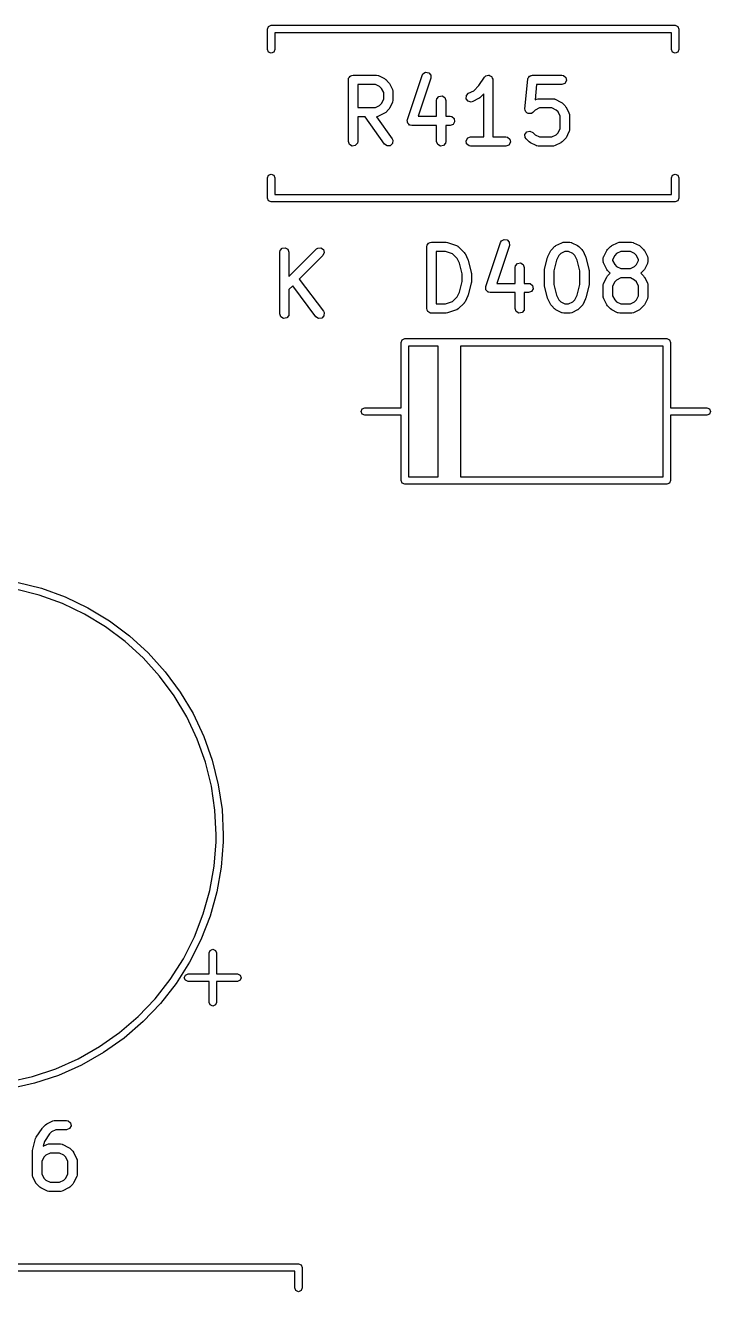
# Model space of a CAD drawing. Extents: x 97.7 to 180.4, y -137 to -64.1.
# Drawn here: x 152.01 to 163.1, y -84.62 to -64.1 of the extents above; entities that cross this region are included whole.
import ezdxf

# ---------------------------------------------------------------- set-up
doc = ezdxf.new("R2010")
doc.units = 0
doc.layers.add('BLACK', color=7, linetype='CONTINUOUS')

msp = doc.modelspace()

# ---------------------------------------------------------------- linework, layer by layer
at = {"layer": 'BLACK', "linetype": 'CONTINUOUS'}
for p, q in [((155.928, -64.162), (155.946, -64.1196)), ((155.928, -64.492), (155.928, -64.162)), ((155.946, -64.1196), (155.988, -64.102)), ((155.988, -64.102), (162.528, -64.102)), ((162.528, -64.102), (162.57, -64.1196)), ((162.57, -64.1196), (162.588, -64.162)), ((162.588, -64.162), (162.588, -64.492)), ((162.468, -64.222), (156.048, -64.222)), ((156.048, -64.222), (156.048, -64.492)), ((162.468, -64.492), (162.468, -64.222)), ((155.946, -64.5344), (155.928, -64.492)), ((155.988, -64.552), (155.946, -64.5344)), ((156.03, -64.5344), (155.988, -64.552)), ((156.048, -64.492), (156.03, -64.5344)), ((162.486, -64.5344), (162.468, -64.492)), ((162.528, -64.552), (162.486, -64.5344)), ((162.57, -64.5344), (162.528, -64.552)), ((162.588, -64.492), (162.57, -64.5344)), ((157.239, -64.9844), (157.24, -64.9746)), ((157.239, -65.9844), (157.239, -64.9844)), ((157.24, -64.9714), (157.241, -64.9685)), ((157.24, -64.9746), (157.24, -64.9714)), ((157.241, -64.9685), (157.243, -64.9587)), ((157.243, -64.9587), (157.256, -64.9438)), ((157.256, -64.9438), (157.265, -64.9269)), ((157.265, -64.9269), (157.272, -64.9246)), ((157.272, -64.9246), (157.276, -64.9194)), ((157.276, -64.9194), (157.295, -64.916)), ((157.295, -64.916), (157.314, -64.9094)), ((157.314, -64.9094), (157.694, -64.9094)), ((157.694, -64.9094), (157.72, -64.9139)), ((157.72, -64.9139), (157.724, -64.9168)), ((157.724, -64.9168), (157.728, -64.9173)), ((157.728, -64.9173), (157.823, -64.9649)), ((157.823, -64.9649), (157.841, -64.9783)), ((157.841, -64.9783), (157.843, -64.979)), ((157.843, -64.979), (157.89, -65.0266)), ((157.89, -65.0266), (157.903, -65.045)), ((158.195, -65.6273), (158.433, -64.913)), ((158.575, -64.9605), (158.37, -65.576)), ((158.433, -64.913), (158.445, -64.8901)), ((158.445, -64.8901), (158.489, -64.8633)), ((158.489, -64.8633), (158.54, -64.8708)), ((158.54, -64.8708), (158.574, -64.9092)), ((158.574, -64.9092), (158.575, -64.9605)), ((159.35, -65.0795), (159.442, -64.9428)), ((159.442, -64.9428), (159.46, -64.9239)), ((159.46, -64.9239), (159.464, -64.9227)), ((159.464, -64.9227), (159.466, -64.9194)), ((159.466, -64.9194), (159.488, -64.9156)), ((159.488, -64.9156), (159.509, -64.9095)), ((159.509, -64.9095), (159.513, -64.9113)), ((159.513, -64.9113), (159.517, -64.9105)), ((159.517, -64.9105), (159.536, -64.9214)), ((159.536, -64.9214), (159.556, -64.9301)), ((159.556, -64.9301), (159.558, -64.934)), ((159.558, -64.934), (159.561, -64.9362)), ((159.561, -64.9362), (159.569, -64.9566)), ((159.569, -64.9566), (159.579, -64.9761)), ((159.579, -64.9761), (159.578, -64.9803)), ((159.578, -64.9803), (159.579, -64.9844)), ((159.579, -64.9844), (159.579, -65.9094)), ((160.096, -65.4531), (160.144, -64.9769)), ((160.144, -64.9714), (160.146, -64.9687)), ((160.145, -64.9731), (160.144, -64.9714)), ((160.144, -64.9769), (160.145, -64.9731)), ((160.146, -64.9687), (160.151, -64.9518)), ((160.151, -64.9518), (160.162, -64.9407)), ((160.162, -64.9407), (160.17, -64.9269)), ((160.17, -64.9269), (160.18, -64.9233)), ((160.18, -64.9233), (160.187, -64.916)), ((160.187, -64.916), (160.203, -64.9148)), ((160.203, -64.9148), (160.218, -64.9094)), ((160.218, -64.9094), (160.694, -64.9094)), ((160.694, -64.9094), (160.72, -64.9139)), ((160.72, -64.9139), (160.759, -64.9469)), ((160.768, -64.9974), (160.743, -65.0418)), ((160.759, -64.9469), (160.768, -64.9974)), ((157.389, -65.0594), (157.389, -65.4332)), ((157.677, -65.0594), (157.389, -65.0594)), ((157.745, -65.0936), (157.677, -65.0594)), ((157.776, -65.124), (157.745, -65.0936)), ((157.81, -65.1926), (157.776, -65.124)), ((157.81, -65.3), (157.81, -65.1926)), ((157.903, -65.045), (157.904, -65.0461)), ((157.904, -65.0461), (157.952, -65.1413)), ((157.952, -65.1413), (157.959, -65.1663)), ((157.959, -65.1663), (157.958, -65.1706)), ((157.958, -65.1706), (157.96, -65.1749)), ((157.96, -65.1749), (157.96, -65.3177)), ((159.146, -65.2915), (159.149, -65.2403)), ((159.149, -65.2403), (159.185, -65.203)), ((159.185, -65.203), (159.269, -65.1608)), ((159.269, -65.1608), (159.35, -65.0795)), ((159.429, -65.2131), (159.367, -65.2755)), ((159.429, -65.9094), (159.429, -65.2131)), ((160.286, -65.0594), (160.261, -65.3076)), ((160.694, -65.0594), (160.286, -65.0594)), ((160.743, -65.0418), (160.694, -65.0594)), ((157.389, -65.4332), (157.677, -65.4332)), ((157.677, -65.4332), (157.745, -65.3989)), ((157.745, -65.3989), (157.776, -65.3685)), ((157.776, -65.3685), (157.81, -65.3)), ((157.952, -65.3513), (157.904, -65.4465)), ((157.953, -65.3468), (157.952, -65.3513)), ((157.955, -65.3434), (157.953, -65.3468)), ((157.96, -65.3177), (157.955, -65.3434)), ((158.667, -65.3177), (158.672, -65.2921)), ((158.667, -65.576), (158.667, -65.3177)), ((158.672, -65.2921), (158.705, -65.2528)), ((158.705, -65.2528), (158.755, -65.2439)), ((158.755, -65.2439), (158.8, -65.2695)), ((158.8, -65.2695), (158.817, -65.3177)), ((158.817, -65.3177), (158.817, -65.576)), ((159.177, -65.3327), (159.146, -65.2915)), ((159.227, -65.3446), (159.177, -65.3327)), ((159.252, -65.3372), (159.227, -65.3446)), ((159.347, -65.2896), (159.252, -65.3372)), ((159.348, -65.2884), (159.347, -65.2896)), ((159.367, -65.2755), (159.348, -65.2884)), ((160.261, -65.3076), (160.28, -65.2983)), ((160.331, -65.4403), (160.263, -65.4746)), ((160.28, -65.2983), (160.305, -65.2908)), ((160.305, -65.2908), (160.309, -65.2919)), ((160.309, -65.2919), (160.314, -65.2903)), ((160.314, -65.2903), (160.552, -65.2903)), ((160.534, -65.4403), (160.331, -65.4403)), ((160.602, -65.4746), (160.534, -65.4403)), ((160.552, -65.2903), (160.577, -65.2949)), ((160.577, -65.2949), (160.581, -65.2977)), ((160.581, -65.2977), (160.585, -65.2983)), ((160.585, -65.2983), (160.68, -65.3459)), ((160.68, -65.3459), (160.698, -65.3592)), ((160.698, -65.3592), (160.7, -65.3599)), ((160.7, -65.3599), (160.748, -65.4075)), ((160.748, -65.4075), (160.76, -65.4259)), ((160.76, -65.4259), (160.762, -65.427)), ((160.762, -65.427), (160.809, -65.5223)), ((157.513, -65.5832), (157.389, -65.5832)), ((157.389, -65.5832), (157.389, -65.9844)), ((157.824, -66.0274), (157.513, -65.5832)), ((157.699, -65.5817), (157.695, -65.5828)), ((157.695, -65.5828), (157.946, -65.9414)), ((157.703, -65.5827), (157.699, -65.5817)), ((157.728, -65.5753), (157.703, -65.5827)), ((157.823, -65.5277), (157.728, -65.5753)), ((157.824, -65.5265), (157.823, -65.5277)), ((157.843, -65.5136), (157.824, -65.5265)), ((157.89, -65.466), (157.843, -65.5136)), ((157.891, -65.4645), (157.89, -65.466)), ((157.904, -65.4465), (157.891, -65.4645)), ((158.192, -65.638), (158.195, -65.6331)), ((158.196, -65.6582), (158.192, -65.638)), ((158.195, -65.6331), (158.195, -65.6273)), ((158.37, -65.576), (158.667, -65.576)), ((158.817, -65.576), (158.885, -65.576)), ((158.885, -65.576), (158.911, -65.5806)), ((158.911, -65.5806), (158.95, -65.6135)), ((158.95, -65.6135), (158.959, -65.6641)), ((160.096, -65.4536), (160.096, -65.4531)), ((160.096, -65.454), (160.096, -65.4536)), ((160.102, -65.4784), (160.096, -65.454)), ((160.109, -65.5028), (160.102, -65.4784)), ((160.109, -65.5031), (160.109, -65.5028)), ((160.109, -65.5036), (160.109, -65.5031)), ((160.13, -65.518), (160.109, -65.5036)), ((160.15, -65.5328), (160.13, -65.518)), ((160.151, -65.5327), (160.15, -65.5328)), ((160.176, -65.5308), (160.151, -65.533)), ((160.151, -65.533), (160.151, -65.5327)), ((160.202, -65.5289), (160.176, -65.5308)), ((160.224, -65.5136), (160.202, -65.5285)), ((160.202, -65.5285), (160.202, -65.5286)), ((160.202, -65.5286), (160.202, -65.5289)), ((160.263, -65.4746), (160.224, -65.5136)), ((160.633, -65.505), (160.602, -65.4746)), ((160.667, -65.5735), (160.633, -65.505)), ((160.667, -65.7762), (160.667, -65.5735)), ((160.809, -65.5223), (160.817, -65.5472)), ((160.817, -65.5472), (160.816, -65.5516)), ((160.816, -65.5516), (160.817, -65.5558)), ((160.817, -65.5558), (160.817, -65.7939)), ((158.196, -65.6786), (158.196, -65.6582)), ((158.2, -65.6829), (158.196, -65.6786)), ((158.201, -65.6885), (158.2, -65.6829)), ((158.217, -65.7017), (158.201, -65.6885)), ((158.23, -65.717), (158.217, -65.7017)), ((158.236, -65.7178), (158.23, -65.717)), ((158.24, -65.7215), (158.236, -65.7178)), ((158.266, -65.726), (158.24, -65.7215)), ((158.667, -65.726), (158.266, -65.726)), ((158.667, -65.9844), (158.667, -65.726)), ((158.885, -65.726), (158.817, -65.726)), ((158.817, -65.726), (158.817, -65.9844)), ((158.933, -65.7085), (158.885, -65.726)), ((158.959, -65.6641), (158.933, -65.7085)), ((160.098, -65.8697), (160.128, -65.8277)), ((160.128, -65.8277), (160.177, -65.8144)), ((160.177, -65.8144), (160.224, -65.8361)), ((160.224, -65.8361), (160.263, -65.8751)), ((160.602, -65.8751), (160.633, -65.8447)), ((160.633, -65.8447), (160.667, -65.7762)), ((160.809, -65.8274), (160.762, -65.9227)), ((160.81, -65.823), (160.809, -65.8274)), ((160.813, -65.8196), (160.81, -65.823)), ((160.817, -65.7939), (160.813, -65.8196)), ((157.256, -66.0326), (157.239, -65.9844)), ((157.3, -66.0582), (157.256, -66.0326)), ((157.351, -66.0493), (157.3, -66.0582)), ((157.384, -66.01), (157.351, -66.0493)), ((157.389, -65.9844), (157.384, -66.01)), ((157.866, -66.0568), (157.824, -66.0274)), ((157.917, -66.0524), (157.866, -66.0568)), ((157.953, -66.0161), (157.917, -66.0524)), ((157.946, -65.9414), (157.957, -65.965)), ((157.957, -65.965), (157.953, -66.0161)), ((158.685, -66.0326), (158.667, -65.9844)), ((158.729, -66.0582), (158.685, -66.0326)), ((158.78, -66.0493), (158.729, -66.0582)), ((158.813, -66.01), (158.78, -66.0493)), ((158.817, -65.9844), (158.813, -66.01)), ((159.144, -65.9714), (159.17, -65.9269)), ((159.153, -66.0219), (159.144, -65.9714)), ((159.193, -66.0549), (159.153, -66.0219)), ((159.17, -65.9269), (159.218, -65.9094)), ((159.218, -66.0594), (159.193, -66.0549)), ((159.218, -65.9094), (159.429, -65.9094)), ((159.79, -66.0594), (159.218, -66.0594)), ((159.579, -65.9094), (159.79, -65.9094)), ((159.79, -65.9094), (159.815, -65.9139)), ((159.838, -66.0418), (159.79, -66.0594)), ((159.815, -65.9139), (159.855, -65.9469)), ((159.864, -65.9974), (159.838, -66.0418)), ((159.855, -65.9469), (159.864, -65.9974)), ((160.103, -65.9208), (160.098, -65.8697)), ((160.118, -65.9422), (160.103, -65.9208)), ((160.165, -65.9898), (160.118, -65.9422)), ((160.167, -65.9905), (160.165, -65.9898)), ((160.185, -66.0038), (160.167, -65.9905)), ((160.28, -66.0515), (160.185, -66.0038)), ((160.263, -65.8751), (160.331, -65.9094)), ((160.284, -66.052), (160.28, -66.0515)), ((160.288, -66.0549), (160.284, -66.052)), ((160.314, -66.0594), (160.288, -66.0549)), ((160.552, -66.0594), (160.314, -66.0594)), ((160.331, -65.9094), (160.534, -65.9094)), ((160.534, -65.9094), (160.602, -65.8751)), ((160.556, -66.0578), (160.552, -66.0594)), ((160.56, -66.0589), (160.556, -66.0578)), ((160.585, -66.0515), (160.56, -66.0589)), ((160.68, -66.0038), (160.585, -66.0515)), ((160.682, -66.0027), (160.68, -66.0038)), ((160.7, -65.9898), (160.682, -66.0027)), ((160.748, -65.9422), (160.7, -65.9898)), ((160.762, -65.9227), (160.748, -65.9407)), ((160.748, -65.9407), (160.748, -65.9422)), ((155.928, -66.572), (155.946, -66.5296)), ((155.928, -66.902), (155.928, -66.572)), ((155.946, -66.5296), (155.988, -66.512)), ((155.988, -66.512), (156.03, -66.5296)), ((156.03, -66.5296), (156.048, -66.572)), ((156.048, -66.572), (156.048, -66.842)), ((162.468, -66.572), (162.486, -66.5296)), ((162.468, -66.842), (162.468, -66.572)), ((162.486, -66.5296), (162.528, -66.512)), ((162.528, -66.512), (162.57, -66.5296)), ((162.57, -66.5296), (162.588, -66.572)), ((162.588, -66.572), (162.588, -66.902)), ((156.048, -66.842), (162.468, -66.842)), ((155.946, -66.9444), (155.928, -66.902)), ((155.988, -66.962), (155.946, -66.9444)), ((162.528, -66.962), (155.988, -66.962)), ((162.57, -66.9444), (162.528, -66.962)), ((162.588, -66.902), (162.57, -66.9444)), ((158.509, -67.6904), (158.51, -67.6806)), ((158.509, -68.6904), (158.509, -67.6904)), ((158.51, -67.6774), (158.511, -67.6745)), ((158.51, -67.6806), (158.51, -67.6774)), ((158.511, -67.6745), (158.513, -67.6647)), ((158.513, -67.6647), (158.526, -67.6498)), ((158.526, -67.6498), (158.535, -67.6329)), ((158.535, -67.6329), (158.542, -67.6306)), ((158.542, -67.6306), (158.546, -67.6254)), ((158.546, -67.6254), (158.565, -67.622)), ((158.565, -67.622), (158.584, -67.6154)), ((158.584, -67.6154), (158.822, -67.6154)), ((158.822, -67.6154), (158.844, -67.6193)), ((158.844, -67.6193), (158.845, -67.6192)), ((158.845, -67.6192), (158.988, -67.6668)), ((158.988, -67.6668), (159.011, -67.6793)), ((159.011, -67.6793), (159.013, -67.6831)), ((159.013, -67.6831), (159.018, -67.685)), ((159.018, -67.685), (159.113, -67.7802)), ((159.465, -68.3333), (159.703, -67.619)), ((159.845, -67.6665), (159.64, -68.282)), ((159.703, -67.619), (159.715, -67.5961)), ((159.715, -67.5961), (159.759, -67.5693)), ((159.759, -67.5693), (159.81, -67.5768)), ((159.81, -67.5768), (159.844, -67.6152)), ((159.844, -67.6152), (159.845, -67.6665)), ((160.53, -67.7326), (160.578, -67.685)), ((160.578, -67.685), (160.596, -67.6721)), ((160.596, -67.6721), (160.598, -67.6709)), ((160.598, -67.6709), (160.693, -67.6233)), ((160.693, -67.6233), (160.718, -67.6159)), ((160.718, -67.6159), (160.722, -67.6169)), ((160.722, -67.6169), (160.726, -67.6154)), ((160.726, -67.6154), (160.822, -67.6154)), ((160.822, -67.6154), (160.847, -67.6199)), ((160.847, -67.6199), (160.851, -67.6228)), ((160.851, -67.6228), (160.855, -67.6233)), ((160.855, -67.6233), (160.95, -67.6709)), ((160.95, -67.6709), (160.968, -67.6843)), ((160.968, -67.6843), (160.97, -67.685)), ((160.97, -67.685), (161.018, -67.7326)), ((161.435, -67.7326), (161.483, -67.685)), ((161.483, -67.685), (161.501, -67.6721)), ((161.501, -67.6721), (161.502, -67.6709)), ((161.502, -67.6709), (161.598, -67.6233)), ((161.598, -67.6233), (161.623, -67.6159)), ((161.623, -67.6159), (161.627, -67.6169)), ((161.627, -67.6169), (161.631, -67.6154)), ((161.631, -67.6154), (161.822, -67.6154)), ((161.822, -67.6154), (161.847, -67.6199)), ((161.847, -67.6199), (161.851, -67.6228)), ((161.851, -67.6228), (161.855, -67.6233)), ((161.855, -67.6233), (161.95, -67.6709)), ((161.95, -67.6709), (161.968, -67.6843)), ((161.968, -67.6843), (161.97, -67.685)), ((161.97, -67.685), (162.018, -67.7326)), ((156.127, -67.7784), (156.132, -67.7527)), ((156.127, -68.7784), (156.127, -67.7784)), ((156.132, -67.7527), (156.165, -67.7134)), ((156.165, -67.7134), (156.215, -67.7045)), ((156.215, -67.7045), (156.26, -67.7302)), ((156.26, -67.7302), (156.277, -67.7784)), ((156.277, -68.1687), (156.72, -67.7253)), ((156.277, -67.7784), (156.277, -68.1687)), ((156.827, -67.8314), (156.444, -68.214)), ((156.72, -67.7253), (156.742, -67.7104)), ((156.742, -67.7104), (156.793, -67.7059)), ((156.793, -67.7059), (156.835, -67.7354)), ((156.848, -67.7849), (156.827, -67.8314)), ((156.835, -67.7354), (156.848, -67.7849)), ((158.659, -67.7654), (158.659, -68.6154)), ((158.809, -67.7654), (158.659, -67.7654)), ((158.924, -67.8036), (158.809, -67.7654)), ((158.998, -67.8777), (158.924, -67.8036)), ((159.037, -67.9547), (158.998, -67.8777)), ((159.113, -67.7802), (159.126, -67.7986)), ((159.126, -67.7986), (159.127, -67.7997)), ((159.127, -67.7997), (159.174, -67.8949)), ((159.174, -67.8949), (159.178, -67.9073)), ((159.178, -67.9073), (159.18, -67.9103)), ((160.416, -68.0531), (160.463, -67.8627)), ((160.463, -67.8627), (160.468, -67.8508)), ((160.468, -67.8508), (160.469, -67.8473)), ((160.469, -67.8473), (160.516, -67.7521)), ((160.516, -67.7521), (160.53, -67.7341)), ((160.53, -67.7341), (160.53, -67.7326)), ((160.607, -67.907), (160.563, -68.0806)), ((160.645, -67.83), (160.607, -67.907)), ((160.676, -67.7996), (160.645, -67.83)), ((160.744, -67.7654), (160.676, -67.7996)), ((160.804, -67.7654), (160.744, -67.7654)), ((160.872, -67.7996), (160.804, -67.7654)), ((160.903, -67.83), (160.872, -67.7996)), ((160.941, -67.907), (160.903, -67.83)), ((160.985, -68.0806), (160.941, -67.907)), ((161.018, -67.7326), (161.03, -67.751)), ((161.03, -67.751), (161.032, -67.7521)), ((161.032, -67.7521), (161.079, -67.8473)), ((161.079, -67.8473), (161.083, -67.8597)), ((161.083, -67.8597), (161.085, -67.8627)), ((161.085, -67.8627), (161.132, -68.0531)), ((161.366, -67.8809), (161.37, -67.8552)), ((161.366, -67.9285), (161.366, -67.8809)), ((161.37, -67.8552), (161.373, -67.8518)), ((161.373, -67.8518), (161.374, -67.8473)), ((161.374, -67.8473), (161.421, -67.7521)), ((161.421, -67.7521), (161.435, -67.7341)), ((161.435, -67.7341), (161.435, -67.7326)), ((161.55, -67.83), (161.516, -67.8986)), ((161.516, -67.8986), (161.516, -67.9108)), ((161.58, -67.7996), (161.55, -67.83)), ((161.649, -67.7654), (161.58, -67.7996)), ((161.804, -67.7654), (161.649, -67.7654)), ((161.872, -67.7996), (161.804, -67.7654)), ((161.903, -67.83), (161.872, -67.7996)), ((161.937, -67.8986), (161.903, -67.83)), ((161.937, -67.9108), (161.937, -67.8986)), ((162.018, -67.7326), (162.03, -67.751)), ((162.03, -67.751), (162.032, -67.7521)), ((162.032, -67.7521), (162.079, -67.8473)), ((162.079, -67.8473), (162.087, -67.8723)), ((162.087, -67.8723), (162.086, -67.8766)), ((162.086, -67.8766), (162.087, -67.8809)), ((162.087, -67.8809), (162.087, -67.9285)), ((159.08, -68.1282), (159.037, -67.9547)), ((159.18, -67.9103), (159.228, -68.1008)), ((159.228, -68.1008), (159.229, -68.1157)), ((159.937, -68.0237), (159.942, -67.9981)), ((159.937, -68.282), (159.937, -68.0237)), ((159.942, -67.9981), (159.975, -67.9588)), ((159.975, -67.9588), (160.025, -67.9499)), ((160.025, -67.9499), (160.07, -67.9755)), ((160.07, -67.9755), (160.087, -68.0237)), ((160.087, -68.0237), (160.087, -68.282)), ((160.413, -68.0713), (160.416, -68.0566)), ((160.413, -68.3094), (160.413, -68.0713)), ((160.416, -68.0566), (160.416, -68.0531)), ((160.563, -68.0806), (160.563, -68.3002)), ((160.985, -68.3002), (160.985, -68.0806)), ((161.132, -68.0531), (161.134, -68.0681)), ((161.134, -68.0681), (161.135, -68.0713)), ((161.135, -68.0713), (161.135, -68.3094)), ((161.367, -67.9327), (161.366, -67.9285)), ((161.366, -67.937), (161.367, -67.9327)), ((161.374, -67.962), (161.366, -67.937)), ((161.421, -68.0573), (161.374, -67.962)), ((161.422, -68.0584), (161.421, -68.0573)), ((161.435, -68.0767), (161.422, -68.0584)), ((161.477, -68.119), (161.435, -68.0767)), ((161.516, -67.9108), (161.55, -67.9793)), ((161.55, -67.9793), (161.58, -68.0097)), ((161.58, -68.0097), (161.649, -68.044)), ((161.649, -68.044), (161.804, -68.044)), ((161.804, -68.044), (161.872, -68.0097)), ((161.872, -68.0097), (161.903, -67.9793)), ((161.903, -67.9793), (161.937, -67.9108)), ((162.018, -68.0767), (161.975, -68.119)), ((162.032, -68.0573), (162.018, -68.0753)), ((162.018, -68.0753), (162.018, -68.0767)), ((162.079, -67.962), (162.032, -68.0573)), ((162.08, -67.9576), (162.079, -67.962)), ((162.083, -67.9541), (162.08, -67.9576)), ((162.087, -67.9285), (162.083, -67.9541)), ((156.444, -68.214), (156.834, -68.7334)), ((159.037, -68.4261), (159.08, -68.2526)), ((159.08, -68.2526), (159.08, -68.1282)), ((159.228, -68.28), (159.18, -68.4705)), ((159.23, -68.2618), (159.227, -68.2766)), ((159.227, -68.2766), (159.228, -68.28)), ((159.229, -68.1157), (159.23, -68.119)), ((159.23, -68.119), (159.23, -68.2618)), ((159.64, -68.282), (159.937, -68.282)), ((160.087, -68.282), (160.155, -68.282)), ((160.155, -68.282), (160.181, -68.2866)), ((160.181, -68.2866), (160.22, -68.3195)), ((160.414, -68.3127), (160.413, -68.3094)), ((160.416, -68.3276), (160.414, -68.3127)), ((160.563, -68.3002), (160.607, -68.4737)), ((160.941, -68.4737), (160.985, -68.3002)), ((161.135, -68.3094), (161.132, -68.3242)), ((161.366, -68.3094), (161.37, -68.2838)), ((161.366, -68.4999), (161.366, -68.3094)), ((161.37, -68.2838), (161.373, -68.2803)), ((161.373, -68.2803), (161.374, -68.2759)), ((161.374, -68.2759), (161.421, -68.1806)), ((161.421, -68.1806), (161.435, -68.1626)), ((161.435, -68.1612), (161.477, -68.119)), ((161.435, -68.1626), (161.435, -68.1612)), ((161.55, -68.2586), (161.516, -68.3271)), ((161.58, -68.2282), (161.55, -68.2586)), ((161.649, -68.194), (161.58, -68.2282)), ((161.804, -68.194), (161.649, -68.194)), ((161.872, -68.2282), (161.804, -68.194)), ((161.903, -68.2586), (161.872, -68.2282)), ((161.937, -68.3271), (161.903, -68.2586)), ((161.975, -68.119), (162.018, -68.1612)), ((162.018, -68.1612), (162.03, -68.1795)), ((162.03, -68.1795), (162.032, -68.1806)), ((162.032, -68.1806), (162.079, -68.2759)), ((162.079, -68.2759), (162.087, -68.3009)), ((162.087, -68.3009), (162.086, -68.3052)), ((162.086, -68.3052), (162.087, -68.3094)), ((162.087, -68.3094), (162.087, -68.4999)), ((156.337, -68.3211), (156.277, -68.3809)), ((156.277, -68.3809), (156.277, -68.7784)), ((156.714, -68.8234), (156.337, -68.3211)), ((158.924, -68.5772), (158.998, -68.5031)), ((158.998, -68.5031), (159.037, -68.4261)), ((159.174, -68.4858), (159.127, -68.5811)), ((159.175, -68.4823), (159.174, -68.4858)), ((159.18, -68.4705), (159.175, -68.4823)), ((159.462, -68.344), (159.465, -68.3391)), ((159.466, -68.3642), (159.462, -68.344)), ((159.465, -68.3391), (159.465, -68.3333)), ((159.466, -68.3846), (159.466, -68.3642)), ((159.47, -68.3889), (159.466, -68.3846)), ((159.471, -68.3945), (159.47, -68.3889)), ((159.487, -68.4077), (159.471, -68.3945)), ((159.5, -68.423), (159.487, -68.4077)), ((159.506, -68.4238), (159.5, -68.423)), ((159.51, -68.4275), (159.506, -68.4238)), ((159.536, -68.432), (159.51, -68.4275)), ((159.937, -68.432), (159.536, -68.432)), ((159.937, -68.6904), (159.937, -68.432)), ((160.155, -68.432), (160.087, -68.432)), ((160.087, -68.432), (160.087, -68.6904)), ((160.203, -68.4145), (160.155, -68.432)), ((160.229, -68.3701), (160.203, -68.4145)), ((160.22, -68.3195), (160.229, -68.3701)), ((160.463, -68.5181), (160.416, -68.3276)), ((160.465, -68.521), (160.463, -68.5181)), ((160.469, -68.5334), (160.465, -68.521)), ((160.607, -68.4737), (160.645, -68.5507)), ((160.903, -68.5507), (160.941, -68.4737)), ((161.085, -68.5181), (161.08, -68.5299)), ((161.132, -68.3276), (161.085, -68.5181)), ((161.132, -68.3242), (161.132, -68.3276)), ((161.367, -68.5041), (161.366, -68.4999)), ((161.366, -68.5085), (161.367, -68.5041)), ((161.374, -68.5334), (161.366, -68.5085)), ((161.516, -68.3271), (161.516, -68.4822)), ((161.516, -68.4822), (161.55, -68.5507)), ((161.903, -68.5507), (161.937, -68.4822)), ((161.937, -68.4822), (161.937, -68.3271)), ((162.087, -68.4999), (162.083, -68.5256)), ((158.515, -68.7087), (158.509, -68.6904)), ((158.519, -68.7279), (158.515, -68.7087)), ((158.524, -68.7322), (158.519, -68.7279)), ((158.659, -68.6154), (158.809, -68.6154)), ((158.809, -68.6154), (158.924, -68.5772)), ((158.988, -68.7139), (158.845, -68.7615)), ((158.992, -68.7111), (158.988, -68.7139)), ((158.996, -68.7107), (158.992, -68.7111)), ((159.018, -68.6958), (158.996, -68.7107)), ((159.113, -68.6006), (159.018, -68.6958)), ((159.127, -68.5811), (159.113, -68.5991)), ((159.113, -68.5991), (159.113, -68.6006)), ((159.955, -68.7386), (159.937, -68.6904)), ((160.083, -68.716), (160.05, -68.7553)), ((160.087, -68.6904), (160.083, -68.716)), ((160.516, -68.6287), (160.469, -68.5334)), ((160.518, -68.6298), (160.516, -68.6287)), ((160.53, -68.6482), (160.518, -68.6298)), ((160.578, -68.6958), (160.53, -68.6482)), ((160.58, -68.6965), (160.578, -68.6958)), ((160.598, -68.7098), (160.58, -68.6965)), ((160.693, -68.7575), (160.598, -68.7098)), ((160.645, -68.5507), (160.676, -68.5811)), ((160.676, -68.5811), (160.744, -68.6154)), ((160.744, -68.6154), (160.804, -68.6154)), ((160.804, -68.6154), (160.872, -68.5811)), ((160.95, -68.7098), (160.855, -68.7575)), ((160.872, -68.5811), (160.903, -68.5507)), ((160.952, -68.7087), (160.95, -68.7098)), ((160.97, -68.6958), (160.952, -68.7087)), ((161.018, -68.6482), (160.97, -68.6958)), ((161.032, -68.6287), (161.018, -68.6467)), ((161.018, -68.6467), (161.018, -68.6482)), ((161.079, -68.5334), (161.032, -68.6287)), ((161.08, -68.5299), (161.079, -68.5334)), ((161.421, -68.6287), (161.374, -68.5334)), ((161.422, -68.6298), (161.421, -68.6287)), ((161.435, -68.6482), (161.422, -68.6298)), ((161.483, -68.6958), (161.435, -68.6482)), ((161.484, -68.6965), (161.483, -68.6958)), ((161.502, -68.7098), (161.484, -68.6965)), ((161.598, -68.7575), (161.502, -68.7098)), ((161.55, -68.5507), (161.58, -68.5811)), ((161.58, -68.5811), (161.649, -68.6154)), ((161.649, -68.6154), (161.804, -68.6154)), ((161.804, -68.6154), (161.872, -68.5811)), ((161.95, -68.7098), (161.855, -68.7575)), ((161.872, -68.5811), (161.903, -68.5507)), ((161.952, -68.7087), (161.95, -68.7098)), ((161.97, -68.6958), (161.952, -68.7087)), ((162.018, -68.6482), (161.97, -68.6958)), ((162.032, -68.6287), (162.018, -68.6467)), ((162.018, -68.6467), (162.018, -68.6482)), ((162.079, -68.5334), (162.032, -68.6287)), ((162.08, -68.529), (162.079, -68.5334)), ((162.083, -68.5256), (162.08, -68.529)), ((156.145, -68.8266), (156.127, -68.7784)), ((156.189, -68.8522), (156.145, -68.8266)), ((156.24, -68.8433), (156.189, -68.8522)), ((156.273, -68.804), (156.24, -68.8433)), ((156.277, -68.7784), (156.273, -68.804)), ((156.756, -68.8514), (156.714, -68.8234)), ((156.807, -68.8453), (156.756, -68.8514)), ((156.842, -68.8078), (156.807, -68.8453)), ((156.834, -68.7334), (156.845, -68.7566)), ((156.845, -68.7566), (156.842, -68.8078)), ((158.526, -68.7386), (158.524, -68.7322)), ((158.543, -68.7483), (158.526, -68.7386)), ((158.558, -68.7609), (158.543, -68.7483)), ((158.568, -68.7626), (158.558, -68.7609)), ((158.57, -68.7642), (158.568, -68.7626)), ((158.574, -68.7637), (158.57, -68.7642)), ((158.584, -68.7654), (158.574, -68.7637)), ((158.822, -68.7654), (158.584, -68.7654)), ((158.823, -68.7648), (158.822, -68.7654)), ((158.845, -68.7615), (158.823, -68.7648)), ((159.999, -68.7642), (159.955, -68.7386)), ((160.05, -68.7553), (159.999, -68.7642)), ((160.697, -68.758), (160.693, -68.7575)), ((160.701, -68.7609), (160.697, -68.758)), ((160.726, -68.7654), (160.701, -68.7609)), ((160.822, -68.7654), (160.726, -68.7654)), ((160.826, -68.7638), (160.822, -68.7654)), ((160.83, -68.7649), (160.826, -68.7638)), ((160.855, -68.7575), (160.83, -68.7649)), ((161.602, -68.758), (161.598, -68.7575)), ((161.605, -68.7609), (161.602, -68.758)), ((161.631, -68.7654), (161.605, -68.7609)), ((161.822, -68.7654), (161.631, -68.7654)), ((161.826, -68.7638), (161.822, -68.7654)), ((161.83, -68.7649), (161.826, -68.7638)), ((161.855, -68.7575), (161.83, -68.7649)), ((158.094, -69.238), (158.112, -69.1956)), ((158.094, -70.298), (158.094, -69.238)), ((158.112, -69.1956), (158.154, -69.178)), ((158.154, -69.178), (162.394, -69.178)), ((158.214, -69.298), (158.214, -71.418)), ((158.694, -69.298), (158.214, -69.298)), ((158.694, -71.418), (158.694, -69.298)), ((159.054, -69.298), (159.054, -71.418)), ((162.334, -69.298), (159.054, -69.298)), ((162.334, -71.418), (162.334, -69.298)), ((162.394, -69.178), (162.436, -69.1956)), ((162.436, -69.1956), (162.454, -69.238)), ((162.454, -69.238), (162.454, -70.298)), ((157.444, -70.358), (157.462, -70.3156)), ((157.462, -70.4004), (157.444, -70.358)), ((157.462, -70.3156), (157.504, -70.298)), ((157.504, -70.298), (158.094, -70.298)), ((162.454, -70.298), (163.044, -70.298)), ((163.044, -70.298), (163.086, -70.3156)), ((163.086, -70.3156), (163.104, -70.358)), ((163.104, -70.358), (163.086, -70.4004)), ((157.504, -70.418), (157.462, -70.4004)), ((158.094, -70.418), (157.504, -70.418)), ((158.094, -71.478), (158.094, -70.418)), ((163.044, -70.418), (162.454, -70.418)), ((162.454, -70.418), (162.454, -71.478)), ((163.086, -70.4004), (163.044, -70.418)), ((158.112, -71.5204), (158.094, -71.478)), ((158.154, -71.538), (158.112, -71.5204)), ((162.394, -71.538), (158.154, -71.538)), ((158.214, -71.418), (158.694, -71.418)), ((159.054, -71.418), (162.334, -71.418)), ((162.436, -71.5204), (162.394, -71.538)), ((162.454, -71.478), (162.436, -71.5204)), ((152.235, -73.3329), (151.85, -73.2341)), ((151.873, -73.1214), (152.269, -73.2229)), ((152.269, -73.2229), (152.653, -73.3626)), ((152.608, -73.4687), (152.235, -73.3329)), ((152.653, -73.3626), (153.021, -73.5391)), ((152.966, -73.6403), (152.608, -73.4687)), ((153.306, -73.846), (152.966, -73.6403)), ((153.021, -73.5391), (153.37, -73.7506)), ((153.624, -74.0839), (153.306, -73.846)), ((153.37, -73.7506), (153.697, -73.9953)), ((153.697, -73.9953), (153.999, -74.2706)), ((153.917, -74.3517), (153.624, -74.0839)), ((154.183, -74.6469), (153.917, -74.3517)), ((153.999, -74.2706), (154.272, -74.5741)), ((154.418, -74.9665), (154.183, -74.6469)), ((154.272, -74.5741), (154.514, -74.9028)), ((154.622, -75.3076), (154.418, -74.9665)), ((154.514, -74.9028), (154.723, -75.2536)), ((154.723, -75.2536), (154.897, -75.6231)), ((154.791, -75.667), (154.622, -75.3076)), ((154.924, -76.0411), (154.791, -75.667)), ((154.897, -75.6231), (155.034, -76.0078)), ((155.02, -76.4265), (154.924, -76.0411)), ((155.034, -76.0078), (155.133, -76.4041)), ((155.078, -76.8193), (155.02, -76.4265)), ((155.133, -76.4041), (155.193, -76.8081)), ((155.098, -77.216), (155.078, -76.8193)), ((155.193, -76.8081), (155.213, -77.216)), ((155.066, -77.7255), (155.096, -77.3295)), ((155.096, -77.3295), (155.098, -77.216)), ((155.211, -77.3327), (155.18, -77.7399)), ((155.213, -77.216), (155.211, -77.3327)), ((154.997, -78.1166), (155.066, -77.7255)), ((155.18, -77.7399), (155.109, -78.1421)), ((154.89, -78.4991), (154.997, -78.1166)), ((155.109, -78.1421), (154.999, -78.5354)), ((154.746, -78.8693), (154.89, -78.4991)), ((154.999, -78.5354), (154.851, -78.9162)), ((154.567, -79.2238), (154.746, -78.8693)), ((154.851, -78.9162), (154.667, -79.2807)), ((154.982, -79.131), (155, -79.0886)), ((154.982, -79.471), (154.982, -79.131)), ((155, -79.0886), (155.042, -79.071)), ((155.042, -79.071), (155.085, -79.0886)), ((155.085, -79.0886), (155.102, -79.131)), ((155.102, -79.131), (155.102, -79.471)), ((154.354, -79.5591), (154.567, -79.2238)), ((154.667, -79.2807), (154.448, -79.6255)), ((154.11, -79.8721), (154.354, -79.5591)), ((154.582, -79.531), (154.6, -79.4886)), ((154.6, -79.5734), (154.582, -79.531)), ((154.6, -79.4886), (154.642, -79.471)), ((154.642, -79.591), (154.6, -79.5734)), ((154.642, -79.471), (154.982, -79.471)), ((154.982, -79.591), (154.642, -79.591)), ((154.982, -79.931), (154.982, -79.591)), ((155.102, -79.471), (155.442, -79.471)), ((155.442, -79.591), (155.102, -79.591)), ((155.102, -79.591), (155.102, -79.931)), ((155.442, -79.471), (155.485, -79.4886)), ((155.485, -79.5734), (155.442, -79.591)), ((155.485, -79.4886), (155.502, -79.531)), ((155.502, -79.531), (155.485, -79.5734)), ((154.448, -79.6255), (154.197, -79.9473)), ((153.836, -80.1597), (154.11, -79.8721)), ((154.197, -79.9473), (153.915, -80.243)), ((155, -79.9734), (154.982, -79.931)), ((155.042, -79.991), (155, -79.9734)), ((155.085, -79.9734), (155.042, -79.991)), ((155.102, -79.931), (155.085, -79.9734)), ((153.535, -80.4192), (153.836, -80.1597)), ((153.211, -80.6481), (153.535, -80.4192)), ((153.915, -80.243), (153.606, -80.5099)), ((153.606, -80.5099), (153.272, -80.7453)), ((152.865, -80.8443), (153.211, -80.6481)), ((153.272, -80.7453), (152.917, -80.947)), ((152.126, -81.1312), (152.503, -81.0058)), ((152.503, -81.0058), (152.865, -80.8443)), ((152.917, -80.947), (152.544, -81.1131)), ((151.739, -81.2191), (152.126, -81.1312)), ((152.157, -81.242), (151.759, -81.3325)), ((152.544, -81.1131), (152.157, -81.242)), ((152.356, -81.8989), (152.452, -81.8513)), ((152.452, -81.8513), (152.477, -81.8439)), ((152.477, -81.8439), (152.481, -81.8449)), ((152.481, -81.8449), (152.485, -81.8434)), ((152.485, -81.8434), (152.676, -81.8434)), ((152.676, -81.8434), (152.701, -81.8479)), ((152.701, -81.8479), (152.741, -81.8809)), ((152.185, -82.1149), (152.28, -81.972)), ((152.28, -81.972), (152.288, -81.9638)), ((152.288, -81.9638), (152.289, -81.9606)), ((152.289, -81.9606), (152.337, -81.913)), ((152.401, -82.0614), (152.317, -82.1873)), ((152.337, -81.913), (152.355, -81.9001)), ((152.355, -81.9001), (152.356, -81.8989)), ((152.434, -82.0276), (152.401, -82.0614)), ((152.503, -81.9934), (152.434, -82.0276)), ((152.676, -81.9934), (152.503, -81.9934)), ((152.724, -81.9758), (152.676, -81.9934)), ((152.749, -81.9314), (152.724, -81.9758)), ((152.741, -81.8809), (152.749, -81.9314)), ((152.127, -82.3288), (152.174, -82.1383)), ((152.174, -82.1383), (152.184, -82.1153)), ((152.184, -82.1153), (152.185, -82.1149)), ((152.317, -82.1873), (152.298, -82.2614)), ((152.298, -82.2614), (152.356, -82.2323)), ((152.356, -82.2323), (152.381, -82.2248)), ((152.381, -82.2248), (152.386, -82.2259)), ((152.386, -82.2259), (152.39, -82.2243)), ((152.39, -82.2243), (152.58, -82.2243)), ((152.58, -82.2243), (152.606, -82.2289)), ((152.606, -82.2289), (152.609, -82.2317)), ((152.609, -82.2317), (152.614, -82.2323)), ((152.614, -82.2323), (152.709, -82.2799)), ((152.124, -82.347), (152.127, -82.3322)), ((152.124, -82.7279), (152.124, -82.347)), ((152.127, -82.3322), (152.127, -82.3288)), ((152.309, -82.439), (152.274, -82.5075)), ((152.339, -82.4086), (152.309, -82.439)), ((152.408, -82.3743), (152.339, -82.4086)), ((152.563, -82.3743), (152.408, -82.3743)), ((152.631, -82.4086), (152.563, -82.3743)), ((152.662, -82.439), (152.631, -82.4086)), ((152.696, -82.5075), (152.662, -82.439)), ((152.709, -82.2799), (152.727, -82.2932)), ((152.727, -82.2932), (152.729, -82.2939)), ((152.729, -82.2939), (152.776, -82.3415)), ((152.776, -82.3415), (152.789, -82.3599)), ((152.789, -82.3599), (152.79, -82.361)), ((152.79, -82.361), (152.838, -82.4563)), ((152.838, -82.4563), (152.845, -82.4812)), ((152.274, -82.5075), (152.274, -82.7102)), ((152.696, -82.7102), (152.696, -82.5075)), ((152.845, -82.4812), (152.844, -82.4856)), ((152.844, -82.4856), (152.846, -82.4898)), ((152.846, -82.4898), (152.846, -82.7279)), ((152.126, -82.7321), (152.124, -82.7279)), ((152.125, -82.7365), (152.126, -82.7321)), ((152.132, -82.7614), (152.125, -82.7365)), ((152.18, -82.8567), (152.132, -82.7614)), ((152.181, -82.8578), (152.18, -82.8567)), ((152.194, -82.8762), (152.181, -82.8578)), ((152.242, -82.9238), (152.194, -82.8762)), ((152.274, -82.7102), (152.309, -82.7787)), ((152.309, -82.7787), (152.339, -82.8091)), ((152.339, -82.8091), (152.408, -82.8434)), ((152.408, -82.8434), (152.563, -82.8434)), ((152.563, -82.8434), (152.631, -82.8091)), ((152.631, -82.8091), (152.662, -82.7787)), ((152.662, -82.7787), (152.696, -82.7102)), ((152.776, -82.8762), (152.729, -82.9238)), ((152.777, -82.8747), (152.776, -82.8762)), ((152.79, -82.8567), (152.777, -82.8747)), ((152.838, -82.7614), (152.79, -82.8567)), ((152.841, -82.7536), (152.838, -82.757)), ((152.838, -82.757), (152.838, -82.7614)), ((152.846, -82.7279), (152.841, -82.7536)), ((152.243, -82.9245), (152.242, -82.9238)), ((152.261, -82.9378), (152.243, -82.9245)), ((152.356, -82.9855), (152.261, -82.9378)), ((152.361, -82.986), (152.356, -82.9855)), ((152.364, -82.9889), (152.361, -82.986)), ((152.39, -82.9934), (152.364, -82.9889)), ((152.58, -82.9934), (152.39, -82.9934)), ((152.585, -82.9918), (152.58, -82.9934)), ((152.589, -82.9929), (152.585, -82.9918)), ((152.614, -82.9855), (152.589, -82.9929)), ((152.709, -82.9378), (152.614, -82.9855)), ((152.71, -82.9367), (152.709, -82.9378)), ((152.729, -82.9238), (152.71, -82.9367)), ((149.892, -84.168), (156.432, -84.168)), ((156.372, -84.288), (149.952, -84.288)), ((156.372, -84.558), (156.372, -84.288)), ((156.432, -84.168), (156.474, -84.1856)), ((156.474, -84.1856), (156.492, -84.228)), ((156.492, -84.228), (156.492, -84.558)), ((156.39, -84.6004), (156.372, -84.558)), ((156.432, -84.618), (156.39, -84.6004)), ((156.474, -84.6004), (156.432, -84.618)), ((156.492, -84.558), (156.474, -84.6004))]:
    msp.add_line(p, q, dxfattribs=at)

doc.saveas('drawing.dxf')
